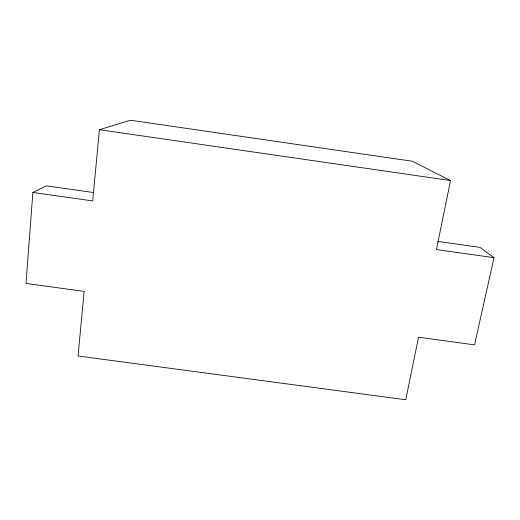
<?xml version="1.0" encoding="UTF-8"?>
<svg xmlns="http://www.w3.org/2000/svg" width="520" height="520" viewBox="0 0 520 520"><rect width="100%" height="100%" fill="white"/><g stroke="black" fill="none" stroke-linecap="round" stroke-linejoin="round"><path stroke-width="0.78" d="M93.633 192.556L46.273 185.842L32.884 192.465L26 283.439L84.142 291.395L78.046 355.999L405.762 399.763L418.541 337.2L474.565 344.864L494 257.692L480.025 247.383L437.775 241.397M494 257.692L436.436 249.561L450.528 180.557L412.328 161.245L130.54 120.237L99.411 129.701L92.69 200.915L32.884 192.465M99.411 129.701L450.528 180.557"/></g></svg>
